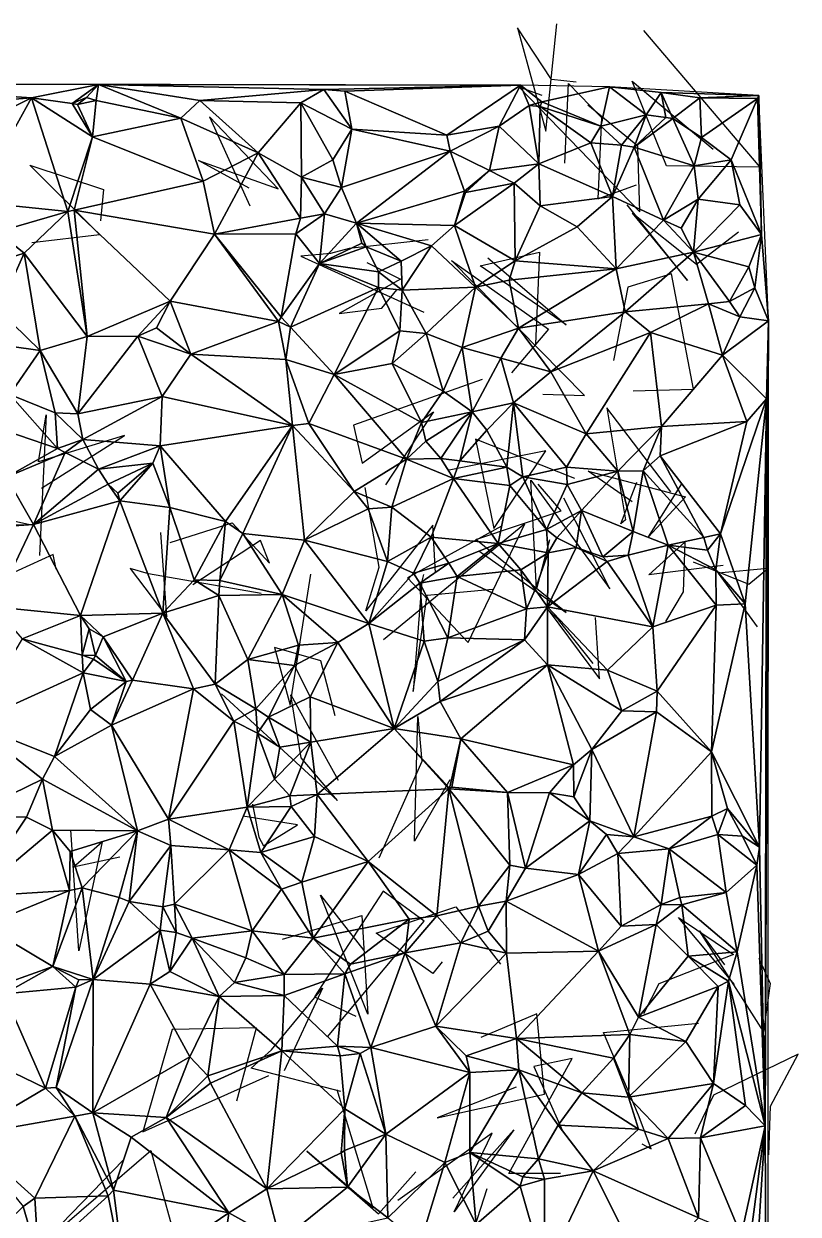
# Model space of a CAD drawing. Header units: metres. Extents: x -15.2 to 15.4, y -15.3 to 15.8.
# Drawn here: x 5.08 to 15.38, y -0.06 to 15.78 of the extents above; entities that cross this region are included whole.
import ezdxf

# ---------------------------------------------------------------- set-up
doc = ezdxf.new("R2010")
doc.units = ezdxf.units.M
doc.layers.add('CRACKS', color=1, linetype='Continuous')
doc.layers.add('STREET_MESH', color=7, linetype='Continuous')

msp = doc.modelspace()

# ---------------------------------------------------------------- linework, layer by layer
at = {"layer": 'CRACKS'}
for points in [[(12.427, 15, 0.1), (12.101, 15.035, 0.1), (11.646, 15.724, 0.1), (12.022, 14.348, 0.1), (12.168, 15.776, 0.1)], [(13.323, 15.689, 0.1), (14.872, 13.87, 0.1), (13.627, 13.886, 0.1), (13.173, 15.012, 0.1), (14.248, 14.106, 0.1)], [(11.973, 14.822, 0.1), (11.67, 14.933, 0.1), (13.274, 13.276, 0.1), (13.249, 14.148, 0.1), (12.582, 14.693, 0.1)], [(12.276, 13.92, 0.1), (12.326, 14.98, 0.1), (12.766, 14.53, 0.1), (12.716, 13.448, 0.1), (13.23, 13.634, 0.1)], [(8.077, 13.59, 0.1), (7.402, 13.955, 0.1), (8.464, 13.579, 0.1), (7.548, 14.536, 0.1), (8.084, 13.353, 0.1)], [(5.187, 12.867, 0.1), (6.088, 12.973, 0.1), (5.158, 13.895, 0.1), (6.139, 13.571, 0.1), (6.098, 13.155, 0.1)], [(14.587, 13.005, 0.1), (14.029, 12.572, 0.1), (13.172, 13.257, 0.1), (13.906, 12.362, 0.1), (13.106, 13.369, 0.1)], [(10.459, 12.903, 0.1), (9.409, 12.787, 0.1), (9.157, 12.721, 0.1), (8.766, 12.685, 0.1), (10.401, 11.941, 0.1)], [(11.252, 12.663, 0.1), (12.296, 11.77, 0.1), (11.151, 12.557, 0.1), (11.941, 12.736, 0.1), (11.884, 11.519, 0.1)], [(9.641, 12.601, 0.1), (10.091, 12.379, 0.1), (9.275, 11.919, 0.1), (9.84, 11.993, 0.1), (10.04, 12.236, 0.1)], [(11.985, 10.847, 0.1), (12.539, 10.83, 0.1), (10.769, 12.628, 0.1), (12.06, 11.713, 0.1), (11.565, 11.132, 0.1)], [(13.186, 10.893, 0.1), (13.986, 10.914, 0.1), (13.694, 12.447, 0.1), (13.116, 12.271, 0.1), (12.924, 11.295, 0.1)], [(11.177, 11.042, 0.1), (9.467, 10.436, 0.1), (9.581, 9.928, 0.1), (10.528, 10.614, 0.1), (9.89, 9.643, 0.1)], [(13.686, 9.549, 0.1), (12.835, 10.667, 0.1), (13.085, 9.176, 0.1), (13.021, 9.123, 0.1), (13.236, 9.675, 0.1)], [(5.316, 9.596, 0.1), (6.421, 10.3, 0.1), (5.274, 9.948, 0.1), (5.377, 10.575, 0.1), (5.287, 8.701, 0.1)], [(12.411, 9.725, 0.1), (11.086, 10.251, 0.1), (11.33, 9.061, 0.1), (12.025, 10.094, 0.1), (10.737, 9.835, 0.1)], [(13.17, 9.413, 0.1), (12.587, 9.821, 0.1), (13.883, 9.481, 0.1), (13.389, 8.948, 0.1), (13.834, 9.656, 0.1)], [(12.074, 8.91, 0.1), (11.9, 8.258, 0.1), (11.826, 9.702, 0.1), (12.877, 8.258, 0.1), (12.261, 9.466, 0.1)], [(10.556, 8.47, 0.1), (10.521, 9.103, 0.1), (9.631, 7.965, 0.1), (9.805, 8.545, 0.1), (9.622, 9.604, 0.1)], [(11.134, 8.763, 0.1), (12.296, 7.942, 0.1), (11.093, 8.916, 0.1), (12.228, 9.295, 0.1), (11.92, 9.648, 0.1)], [(4.755, 9.205, 0.1), (4.477, 8.144, 0.1), (4.456, 9.267, 0.1), (5.182, 9.111, 0.1), (3.94, 9.09, 0.1)], [(7.028, 8.872, 0.1), (7.849, 9.136, 0.1), (8.348, 8.598, 0.1), (8.229, 8.899, 0.1), (7.326, 8.31, 0.1)], [(11.436, 9.09, 0.1), (10.185, 8.402, 0.1), (10.992, 7.543, 0.1), (11.744, 9.121, 0.1), (9.864, 7.577, 0.1)], [(8.235, 8.195, 0.1), (6.736, 8.455, 0.1), (6.496, 8.53, 0.1), (6.98, 7.883, 0.1), (6.901, 9.006, 0.1)], [(14.381, 8.566, 0.1), (13.393, 8.443, 0.1), (13.874, 8.878, 0.1), (13.851, 8.216, 0.1), (13.614, 7.824, 0.1)], [(5.508, 8.521, 0.1), (5.472, 8.716, 0.1), (4.534, 8.288, 0.1), (4.508, 8.119, 0.1), (4.216, 8.835, 0.1)], [(13.984, 8.616, 0.1), (14.724, 8.318, 0.1), (14.978, 8.527, 0.1), (14.317, 8.466, 0.1), (14.833, 7.753, 0.1)], [(9.223, 6.567, 0.1), (9.029, 7.298, 0.1), (8.413, 7.478, 0.1), (8.623, 6.71, 0.1), (8.898, 8.454, 0.1)], [(10.398, 8.447, 0.1), (10.372, 8.359, 0.1), (10.261, 6.891, 0.1), (10.445, 8.173, 0.1), (11.315, 8.254, 0.1)], [(12.652, 7.262, 0.1), (12.191, 7.847, 0.1), (12.054, 7.976, 0.1), (12.737, 7.062, 0.1), (12.686, 7.876, 0.1)], [(7.708, 6.859, 0.1), (9.251, 5.442, 0.1), (8.767, 6.007, 0.1), (8.631, 6.847, 0.1), (9.263, 5.713, 0.1)], [(10.746, 5.714, 0.1), (10.276, 4.9, 0.1), (10.32, 6.56, 0.1), (10.372, 5.962, 0.1), (9.803, 4.673, 0.1)], [(8.121, 5.394, 0.1), (8.205, 4.953, 0.1), (8.266, 4.839, 0.1), (8.718, 5.117, 0.1), (7.993, 5.233, 0.1)], [(6.356, 4.687, 0.1), (5.735, 4.555, 0.1), (6.122, 4.889, 0.1), (5.813, 3.44, 0.1), (5.706, 5.051, 0.1)], [(8.522, 3.597, 0.1), (9.576, 3.909, 0.1), (9.657, 2.596, 0.1), (9.028, 4.183, 0.1), (9.604, 3.444, 0.1)], [(9.119, 2.298, 0.1), (10.405, 3.834, 0.1), (9.858, 4.234, 0.1), (8.945, 2.83, 0.1), (9.496, 2.571, 0.1)], [(10.645, 3.293, 0.1), (10.522, 3.141, 0.1), (9.767, 3.676, 0.1), (10.828, 4.026, 0.1), (11.42, 3.264, 0.1)], [(14.534, 2.994, 0.1), (13.789, 3.884, 0.1), (14.52, 3.39, 0.1), (13.527, 3.002, 0.1), (13.323, 2.601, 0.1)], [(14.856, 3.343, 0.1), (15.007, 3.004, 0.1), (14.919, 2.367, 0.1), (14.066, 3.705, 0.1), (14.399, 3.255, 0.1)], [(9.298, 1.567, 0.1), (8.103, 1.879, 0.1), (8.374, 2.121, 0.1), (9.053, 2.944, 0.1), (8.545, 1.843, 0.1)], [(11.628, 1.626, 0.1), (10.578, 1.217, 0.1), (12.005, 1.533, 0.1), (11.906, 2.6, 0.1), (11.157, 2.286, 0.1)], [(7.913, 1.443, 0.1), (8.175, 2.418, 0.1), (7.051, 2.394, 0.1), (6.662, 1.031, 0.1), (8.34, 1.78, 0.1)], [(13.301, 0.873, 0.1), (13.424, 0.805, 0.1), (13.255, 1.252, 0.1), (12.79, 2.354, 0.1), (14.055, 2.48, 0.1)], [(14.992, 0.728, 0.1), (15.013, 1.375, 0.1), (15.381, 2.066, 0.1), (14.252, 1.518, 0.1), (14.006, 1, 0.1)], [(12.219, 0.476, 0.1), (11.532, 0.476, 0.1), (12.376, 2.008, 0.1), (11.862, 1.901, 0.1), (12.244, 1.045, 0.1)], [(9.245, 1.597, 0.1), (9.724, 0.019, 0.1), (8.843, 0.776, 0.1), (9.796, -0.059, 0.1), (10.294, 0.498, 0.1)], [(10.788, 0.149, 0.1), (11.598, 1.06, 0.1), (10.803, -0.034, 0.1), (11.309, 1.013, 0.1), (10.057, 0.119, 0.1)], [(6.4, 0.657, 0.1), (5.306, -0.474, 0.1), (6.769, 0.785, 0.1), (7.192, -0.744, 0.1), (6.181, -0.231, 0.1)], [(11.237, 0.273, 0.1), (11.072, -0.249, 0.1), (11.177, -1.323, 0.1), (10.331, -0.321, 0.1), (9.898, -0.375, 0.1)]]:
    msp.add_polyline3d(points, dxfattribs=at)
at = {"layer": 'STREET_MESH'}
for points in [[(6.072, 14.967), (11.685, 14.96), (2.37, 14.978)], [(5.181, 14.791), (6.072, 14.967), (2.37, 14.978)], [(4.233, 14.717), (5.181, 14.791), (2.37, 14.978)], [(5.181, 14.791), (5.723, 14.717), (6.072, 14.967)], [(5.723, 14.717), (5.912, 14.797), (6.072, 14.967)], [(5.912, 14.797), (6.043, 14.756), (6.072, 14.967)], [(6.043, 14.756), (7.168, 14.519), (6.072, 14.967)], [(6.072, 14.967), (9.071, 14.904), (11.685, 14.96)], [(9.071, 14.904), (6.072, 14.967), (7.423, 14.757)], [(6.072, 14.967), (7.168, 14.519), (7.423, 14.757)], [(8.763, 14.726), (9.071, 14.904), (7.423, 14.757)], [(8.763, 14.726), (9.443, 14.375), (9.071, 14.904)], [(9.071, 14.904), (9.351, 14.88), (11.685, 14.96)], [(9.071, 14.904), (9.443, 14.375), (9.351, 14.88)], [(9.351, 14.88), (10.707, 14.295), (11.685, 14.96)], [(10.707, 14.295), (11.402, 14.413), (11.685, 14.96)], [(11.402, 14.413), (11.802, 14.688), (11.685, 14.96)], [(11.685, 14.96), (11.969, 14.737), (12.869, 14.937)], [(11.802, 14.688), (11.969, 14.737), (11.685, 14.96)], [(11.969, 14.737), (12.757, 14.416), (12.869, 14.937)], [(12.757, 14.416), (13.359, 14.564), (12.869, 14.937)], [(12.869, 14.937), (13.559, 14.861), (14.855, 14.821)], [(13.359, 14.564), (13.559, 14.861), (12.869, 14.937)], [(4.238, 14.325), (5.181, 14.791), (4.233, 14.717)], [(5.181, 14.791), (4.238, 14.325), (4.416, 13.409)], [(5.666, 13.277), (5.181, 14.791), (4.416, 13.409)], [(5.723, 14.717), (5.181, 14.791), (5.993, 14.273)], [(5.181, 14.791), (5.666, 13.277), (5.993, 14.273)], [(5.795, 14.701), (5.912, 14.797), (5.723, 14.717)], [(5.912, 14.797), (5.795, 14.701), (6.043, 14.756)], [(6.043, 14.756), (5.795, 14.701), (5.993, 14.273)], [(7.168, 14.519), (6.043, 14.756), (5.993, 14.273)], [(7.168, 14.519), (8.197, 14.06), (7.423, 14.757)], [(8.197, 14.06), (8.763, 14.726), (7.423, 14.757)], [(9.443, 14.375), (10.707, 14.295), (9.351, 14.88)], [(11.969, 14.737), (11.802, 14.688), (11.947, 14.675)], [(12.757, 14.416), (11.969, 14.737), (11.947, 14.675)], [(13.621, 14.53), (13.559, 14.861), (13.359, 14.564)], [(13.559, 14.861), (14.073, 14.789), (14.855, 14.821)], [(13.711, 14.514), (14.073, 14.789), (13.559, 14.861)], [(13.621, 14.53), (13.711, 14.514), (13.559, 14.861)], [(14.073, 14.789), (13.711, 14.514), (14.096, 14.261)], [(14.073, 14.789), (14.839, 14.78), (14.855, 14.821)], [(14.073, 14.789), (14.096, 14.261), (14.839, 14.78)], [(14.096, 14.261), (14.491, 13.964), (14.839, 14.78)], [(14.839, 14.78), (14.491, 13.964), (14.892, 12.974)], [(14.839, 14.78), (14.892, 12.974), (14.855, 14.821)], [(14.855, 14.821), (14.892, 12.974), (14.985, 11.824)], [(5.795, 14.701), (5.723, 14.717), (5.993, 14.273)], [(8.775, 13.736), (8.763, 14.726), (8.197, 14.06)], [(8.763, 14.726), (9.189, 13.964), (9.443, 14.375)], [(9.189, 13.964), (8.763, 14.726), (8.775, 13.736)], [(11.931, 13.912), (11.802, 14.688), (11.402, 14.413)], [(11.802, 14.688), (11.931, 13.912), (11.947, 14.675)], [(11.931, 13.912), (12.621, 14.193), (11.947, 14.675)], [(12.621, 14.193), (12.757, 14.416), (11.947, 14.675)], [(7.465, 13.684), (7.168, 14.519), (5.993, 14.273)], [(7.168, 14.519), (7.465, 13.684), (8.197, 14.06)], [(13.031, 14.161), (12.757, 14.416), (12.621, 14.193)], [(12.757, 14.416), (13.031, 14.161), (13.359, 14.564)], [(13.031, 14.161), (13.197, 14.133), (13.359, 14.564)], [(13.197, 14.133), (13.621, 14.53), (13.359, 14.564)], [(13.711, 14.514), (13.621, 14.53), (13.197, 14.133)], [(13.996, 13.885), (13.711, 14.514), (13.197, 14.133)], [(13.711, 14.514), (13.996, 13.885), (14.096, 14.261)], [(5.666, 13.277), (5.748, 13.298), (5.993, 14.273)], [(5.748, 13.298), (7.465, 13.684), (5.993, 14.273)], [(9.443, 14.375), (9.189, 13.964), (9.305, 13.599)], [(10.752, 14.082), (9.443, 14.375), (9.305, 13.599)], [(9.443, 14.375), (10.752, 14.082), (10.707, 14.295)], [(10.752, 14.082), (11.402, 14.413), (10.707, 14.295)], [(10.752, 14.082), (11.275, 13.826), (11.402, 14.413)], [(11.275, 13.826), (11.931, 13.912), (11.402, 14.413)], [(14.096, 14.261), (13.996, 13.885), (14.491, 13.964)], [(12.621, 14.193), (11.931, 13.912), (12.909, 13.48)], [(13.031, 14.161), (12.621, 14.193), (12.909, 13.48)], [(13.197, 14.133), (13.031, 14.161), (12.909, 13.48)], [(13.197, 14.133), (12.909, 13.48), (13.59, 13.163)], [(13.996, 13.885), (13.197, 14.133), (13.59, 13.163)], [(7.465, 13.684), (7.616, 12.977), (8.197, 14.06)], [(7.616, 12.977), (8.759, 13.189), (8.197, 14.06)], [(8.759, 13.189), (8.775, 13.736), (8.197, 14.06)], [(9.189, 13.964), (8.775, 13.736), (9.305, 13.599)], [(9.503, 13.121), (10.752, 14.082), (9.305, 13.599)], [(9.503, 13.121), (10.942, 13.548), (10.752, 14.082)], [(10.942, 13.548), (11.275, 13.826), (10.752, 14.082)], [(13.996, 13.885), (14.05, 13.442), (14.491, 13.964)], [(14.05, 13.442), (14.606, 13.369), (14.491, 13.964)], [(14.491, 13.964), (14.606, 13.369), (14.892, 12.974)], [(10.942, 13.548), (10.957, 13.532), (11.275, 13.826)], [(10.957, 13.532), (11.602, 13.655), (11.275, 13.826)], [(11.602, 13.655), (11.931, 13.912), (11.275, 13.826)], [(11.931, 13.912), (11.602, 13.655), (11.95, 13.352)], [(12.909, 13.48), (11.931, 13.912), (11.95, 13.352)], [(14.05, 13.442), (13.996, 13.885), (13.59, 13.163)], [(5.748, 13.298), (7.616, 12.977), (7.465, 13.684)], [(8.759, 13.189), (9.081, 13.247), (8.775, 13.736)], [(8.775, 13.736), (9.081, 13.247), (9.305, 13.599)], [(11.615, 12.622), (11.602, 13.655), (10.809, 13.09)], [(11.602, 13.655), (10.957, 13.532), (10.809, 13.09)], [(11.602, 13.655), (11.615, 12.622), (11.95, 13.352)], [(9.081, 13.247), (9.503, 13.121), (9.305, 13.599)], [(10.942, 13.548), (9.503, 13.121), (10.809, 13.09)], [(10.957, 13.532), (10.942, 13.548), (10.809, 13.09)], [(12.44, 13.073), (12.909, 13.48), (11.95, 13.352)], [(12.44, 13.073), (12.958, 12.517), (12.909, 13.48)], [(12.909, 13.48), (12.958, 12.517), (13.59, 13.163)], [(4.731, 13.009), (5.666, 13.277), (4.416, 13.409)], [(11.615, 12.622), (12.44, 13.073), (11.95, 13.352)], [(13.825, 13.055), (14.05, 13.442), (13.59, 13.163)], [(14.05, 13.442), (13.825, 13.055), (13.99, 12.738)], [(14.606, 13.369), (14.05, 13.442), (13.99, 12.738)], [(14.606, 13.369), (13.99, 12.738), (14.892, 12.974)], [(5.086, 12.723), (5.666, 13.277), (4.731, 13.009)], [(5.666, 13.277), (5.086, 12.723), (5.923, 11.615)], [(5.748, 13.298), (5.666, 13.277), (5.923, 11.615)], [(7.026, 12.085), (5.748, 13.298), (5.923, 11.615)], [(7.026, 12.085), (7.616, 12.977), (5.748, 13.298)], [(8.759, 13.189), (7.616, 12.977), (8.697, 12.98)], [(9.081, 13.247), (8.759, 13.189), (8.697, 12.98)], [(9.013, 12.585), (9.081, 13.247), (8.697, 12.98)], [(9.013, 12.585), (9.503, 13.121), (9.081, 13.247)], [(12.958, 12.517), (13.99, 12.738), (13.59, 13.163)], [(13.99, 12.738), (13.825, 13.055), (13.59, 13.163)], [(4.227, 12.453), (5.086, 12.723), (4.731, 13.009)], [(9.503, 13.121), (9.013, 12.585), (9.575, 12.857)], [(9.634, 12.808), (9.503, 13.121), (9.575, 12.857)], [(9.503, 13.121), (10.501, 12.822), (10.809, 13.09)], [(10.501, 12.822), (9.503, 13.121), (10.101, 12.619)], [(9.503, 13.121), (9.634, 12.808), (10.101, 12.619)], [(10.809, 13.09), (10.501, 12.822), (11.087, 12.273)], [(11.615, 12.622), (10.809, 13.09), (11.087, 12.273)], [(12.44, 13.073), (11.615, 12.622), (12.958, 12.517)], [(7.616, 12.977), (7.026, 12.085), (8.467, 11.815)], [(8.697, 12.98), (7.616, 12.977), (8.505, 11.874)], [(7.616, 12.977), (8.467, 11.815), (8.505, 11.874)], [(9.013, 12.585), (8.697, 12.98), (8.505, 11.874)], [(9.013, 12.585), (9.634, 12.808), (9.575, 12.857)], [(13.99, 12.738), (14.724, 12.54), (14.892, 12.974)], [(14.724, 12.54), (14.802, 12.264), (14.892, 12.974)], [(14.892, 12.974), (14.802, 12.264), (14.985, 11.824)], [(5.086, 12.723), (4.227, 12.453), (4.741, 11.966)], [(5.297, 11.43), (5.086, 12.723), (4.741, 11.966)], [(5.086, 12.723), (5.297, 11.43), (5.923, 11.615)], [(9.634, 12.808), (9.013, 12.585), (9.799, 12.474)], [(9.634, 12.808), (9.799, 12.474), (10.101, 12.619)], [(10.114, 12.233), (10.501, 12.822), (10.101, 12.619)], [(10.501, 12.822), (10.114, 12.233), (11.087, 12.273)], [(12.958, 12.517), (13.08, 11.943), (13.99, 12.738)], [(13.99, 12.738), (13.08, 11.943), (14.186, 12.051)], [(14.466, 12.081), (13.99, 12.738), (14.186, 12.051)], [(13.99, 12.738), (14.466, 12.081), (14.724, 12.54)], [(8.628, 11.741), (9.013, 12.585), (8.505, 11.874)], [(9.013, 12.585), (8.628, 11.741), (9.797, 12.268)], [(9.799, 12.474), (9.013, 12.585), (9.797, 12.268)], [(9.799, 12.474), (10.114, 12.233), (10.101, 12.619)], [(11.534, 12.363), (11.615, 12.622), (11.087, 12.273)], [(11.615, 12.622), (11.534, 12.363), (12.958, 12.517)], [(12.958, 12.517), (11.534, 12.363), (11.662, 11.727)], [(13.08, 11.943), (12.958, 12.517), (11.662, 11.727)], [(14.724, 12.54), (14.466, 12.081), (14.802, 12.264)], [(10.114, 12.233), (9.799, 12.474), (9.797, 12.268)], [(11.534, 12.363), (11.087, 12.273), (11.662, 11.727)], [(8.628, 11.741), (9.209, 11.108), (9.797, 12.268)], [(9.209, 11.108), (10.082, 11.691), (9.797, 12.268)], [(10.082, 11.691), (10.114, 12.233), (9.797, 12.268)], [(10.114, 12.233), (10.082, 11.691), (10.43, 11.656)], [(10.114, 12.233), (10.43, 11.656), (11.087, 12.273)], [(10.43, 11.656), (10.912, 11.468), (11.087, 12.273)], [(11.087, 12.273), (10.912, 11.468), (11.662, 11.727)], [(14.466, 12.081), (14.603, 11.876), (14.802, 12.264)], [(14.802, 12.264), (14.603, 11.876), (14.985, 11.824)], [(6.594, 11.618), (7.026, 12.085), (5.923, 11.615)], [(6.594, 11.618), (6.846, 11.732), (7.026, 12.085)], [(7.026, 12.085), (6.846, 11.732), (7.301, 11.38)], [(7.026, 12.085), (7.301, 11.38), (8.467, 11.815)], [(13.08, 11.943), (13.417, 11.667), (14.186, 12.051)], [(13.417, 11.667), (14.372, 11.365), (14.186, 12.051)], [(14.603, 11.876), (14.466, 12.081), (14.186, 12.051)], [(14.372, 11.365), (14.603, 11.876), (14.186, 12.051)], [(4.89, 11.487), (5.297, 11.43), (4.741, 11.966)], [(12.089, 11.146), (13.08, 11.943), (11.662, 11.727)], [(12.089, 11.146), (13.417, 11.667), (13.08, 11.943)], [(6.846, 11.732), (6.594, 11.618), (7.301, 11.38)], [(7.301, 11.38), (8.563, 11.311), (8.467, 11.815)], [(8.467, 11.815), (8.628, 11.741), (8.505, 11.874)], [(8.563, 11.311), (8.628, 11.741), (8.467, 11.815)], [(8.628, 11.741), (8.563, 11.311), (9.209, 11.108)], [(10.912, 11.468), (11.427, 11.327), (11.662, 11.727)], [(11.427, 11.327), (12.089, 11.146), (11.662, 11.727)], [(14.603, 11.876), (14.372, 11.365), (14.985, 11.824)], [(14.372, 11.365), (14.961, 10.785), (14.985, 11.824)], [(14.941, 1.113), (14.979, -6.863), (14.985, 11.824)], [(14.961, 10.785), (14.941, 1.113), (14.985, 11.824)], [(5.297, 11.43), (5.796, 10.585), (5.923, 11.615)], [(5.796, 10.585), (6.594, 11.618), (5.923, 11.615)], [(6.594, 11.618), (5.796, 10.585), (6.921, 10.815)], [(7.301, 11.38), (6.594, 11.618), (6.921, 10.815)], [(10.082, 11.691), (9.209, 11.108), (9.979, 11.258)], [(10.43, 11.656), (10.082, 11.691), (9.979, 11.258)], [(10.43, 11.656), (9.979, 11.258), (10.656, 10.888)], [(10.912, 11.468), (10.43, 11.656), (10.656, 10.888)], [(13.417, 11.667), (12.089, 11.146), (12.559, 10.319)], [(13.561, 10.419), (13.417, 11.667), (12.559, 10.319)], [(13.417, 11.667), (13.561, 10.419), (14.372, 11.365)], [(4.89, 11.487), (4.892, 10.842), (5.297, 11.43)], [(4.892, 10.842), (5.496, 10.6), (5.297, 11.43)], [(5.496, 10.6), (5.796, 10.585), (5.297, 11.43)], [(11.042, 10.611), (10.912, 11.468), (10.656, 10.888)], [(10.912, 11.468), (11.042, 10.611), (11.427, 11.327)], [(7.301, 11.38), (6.921, 10.815), (8.653, 10.433)], [(8.563, 11.311), (7.301, 11.38), (8.653, 10.433)], [(8.563, 11.311), (8.653, 10.433), (8.871, 10.456)], [(9.209, 11.108), (8.563, 11.311), (8.871, 10.456)], [(9.209, 11.108), (10.37, 10.469), (9.979, 11.258)], [(9.979, 11.258), (10.37, 10.469), (10.656, 10.888)], [(11.427, 11.327), (11.042, 10.611), (11.592, 10.733)], [(12.089, 11.146), (11.427, 11.327), (11.592, 10.733)], [(14.372, 11.365), (13.561, 10.419), (14.697, 10.485)], [(14.961, 10.785), (14.372, 11.365), (14.697, 10.485)], [(10.168, 9.984), (9.209, 11.108), (8.871, 10.456)], [(10.168, 9.984), (10.37, 10.469), (9.209, 11.108)], [(12.089, 11.146), (11.592, 10.733), (12.559, 10.319)], [(5.527, 10.124), (4.892, 10.842), (4.487, 10.479)], [(5.496, 10.6), (4.892, 10.842), (5.527, 10.124)], [(5.796, 10.585), (5.865, 10.245), (6.921, 10.815)], [(6.921, 10.815), (5.865, 10.245), (6.895, 10.162)], [(8.653, 10.433), (6.921, 10.815), (6.895, 10.162)], [(10.37, 10.469), (11.042, 10.611), (10.656, 10.888)], [(14.961, 10.785), (14.348, 8.989), (14.674, 8.06)], [(14.961, 10.785), (14.697, 10.485), (14.348, 8.989)], [(14.865, 4.818), (14.961, 10.785), (14.674, 8.06)], [(14.941, 1.113), (14.961, 10.785), (14.865, 4.818)], [(11.042, 10.611), (11.24, 10.367), (11.592, 10.733)], [(11.24, 10.367), (11.507, 9.878), (11.592, 10.733)], [(11.507, 9.878), (11.716, 9.746), (11.592, 10.733)], [(11.592, 10.733), (12.298, 9.878), (12.559, 10.319)], [(11.716, 9.746), (12.298, 9.878), (11.592, 10.733)], [(4.848, 9.745), (5.527, 10.124), (4.487, 10.479)], [(5.865, 10.245), (5.496, 10.6), (5.527, 10.124)], [(5.865, 10.245), (5.796, 10.585), (5.496, 10.6)], [(8.653, 10.433), (9.474, 9.553), (8.871, 10.456)], [(9.474, 9.553), (10.168, 9.984), (8.871, 10.456)], [(10.168, 9.984), (10.427, 10.221), (10.37, 10.469)], [(10.37, 10.469), (10.427, 10.221), (11.042, 10.611)], [(10.427, 10.221), (10.627, 9.993), (11.042, 10.611)], [(10.627, 9.993), (10.881, 9.96), (11.042, 10.611)], [(10.881, 9.96), (11.24, 10.367), (11.042, 10.611)], [(14.697, 10.485), (13.546, 10.028), (14.348, 8.989)], [(13.561, 10.419), (13.546, 10.028), (14.697, 10.485)], [(7.762, 9.153), (8.653, 10.433), (6.895, 10.162)], [(7.762, 9.153), (7.992, 8.994), (8.653, 10.433)], [(7.992, 8.994), (8.813, 8.907), (8.653, 10.433)], [(8.813, 8.907), (9.474, 9.553), (8.653, 10.433)], [(11.24, 10.367), (10.881, 9.96), (11.507, 9.878)], [(12.298, 9.878), (12.98, 9.824), (12.559, 10.319)], [(12.98, 9.824), (13.561, 10.419), (12.559, 10.319)], [(12.98, 9.824), (13.32, 9.826), (13.561, 10.419)], [(13.561, 10.419), (13.32, 9.826), (13.546, 10.028)], [(5.63, 10.07), (5.865, 10.245), (5.527, 10.124)], [(5.865, 10.245), (5.63, 10.07), (6.075, 9.851)], [(5.865, 10.245), (6.075, 9.851), (6.895, 10.162)], [(6.075, 9.851), (6.796, 9.931), (6.895, 10.162)], [(6.796, 9.931), (7.021, 9.339), (6.895, 10.162)], [(7.021, 9.339), (7.762, 9.153), (6.895, 10.162)], [(10.627, 9.993), (10.427, 10.221), (10.168, 9.984)], [(4.848, 9.745), (5.63, 10.07), (5.527, 10.124)], [(5.63, 10.07), (4.848, 9.745), (5.21, 9.113)], [(6.075, 9.851), (5.63, 10.07), (5.21, 9.113)], [(9.974, 9.343), (10.168, 9.984), (9.474, 9.553)], [(10.168, 9.984), (9.974, 9.343), (10.794, 9.724)], [(10.627, 9.993), (10.168, 9.984), (10.794, 9.724)], [(10.881, 9.96), (10.627, 9.993), (10.794, 9.724)], [(13.546, 10.028), (13.32, 9.826), (14.126, 8.939)], [(14.348, 8.989), (13.546, 10.028), (14.126, 8.939)], [(6.201, 9.648), (6.075, 9.851), (5.21, 9.113)], [(6.201, 9.648), (6.796, 9.931), (6.075, 9.851)], [(6.201, 9.648), (6.332, 9.53), (6.796, 9.931)], [(6.796, 9.931), (6.332, 9.53), (6.356, 9.428)], [(7.021, 9.339), (6.796, 9.931), (6.356, 9.428)], [(11.507, 9.878), (10.881, 9.96), (10.794, 9.724)], [(11.507, 9.878), (10.794, 9.724), (11.543, 9.631)], [(11.716, 9.746), (11.507, 9.878), (11.543, 9.631)], [(12.298, 9.878), (11.716, 9.746), (12.309, 9.647)], [(12.98, 9.824), (12.298, 9.878), (12.309, 9.647)], [(12.98, 9.824), (12.309, 9.647), (12.499, 9.298)], [(13.184, 9.019), (12.98, 9.824), (12.499, 9.298)], [(13.32, 9.826), (12.98, 9.824), (13.184, 9.019)], [(13.32, 9.826), (13.184, 9.019), (13.649, 8.837)], [(13.32, 9.826), (13.649, 8.837), (14.126, 8.939)], [(4.848, 9.745), (4.29, 9.052), (5.21, 9.113)], [(9.974, 9.343), (10.499, 8.946), (10.794, 9.724)], [(10.499, 8.946), (11.39, 8.86), (10.794, 9.724)], [(10.794, 9.724), (11.39, 8.86), (11.543, 9.631)], [(11.716, 9.746), (11.543, 9.631), (12.032, 9.048)], [(12.309, 9.647), (11.716, 9.746), (12.032, 9.048)], [(6.356, 9.428), (6.201, 9.648), (5.21, 9.113)], [(6.332, 9.53), (6.201, 9.648), (6.356, 9.428)], [(9.661, 9.321), (9.474, 9.553), (8.813, 8.907)], [(9.661, 9.321), (9.974, 9.343), (9.474, 9.553)], [(11.543, 9.631), (11.39, 8.86), (12.032, 9.048)], [(12.499, 9.298), (12.309, 9.647), (12.032, 9.048)], [(5.832, 7.901), (6.356, 9.428), (5.21, 9.113)], [(5.832, 7.901), (6.929, 7.935), (6.356, 9.428)], [(6.929, 7.935), (7.021, 9.339), (6.356, 9.428)], [(7.021, 9.339), (6.929, 7.935), (7.344, 8.376)], [(7.762, 9.153), (7.021, 9.339), (7.344, 8.376)], [(9.919, 8.619), (9.661, 9.321), (8.813, 8.907)], [(9.919, 8.619), (9.974, 9.343), (9.661, 9.321)], [(10.499, 8.946), (9.974, 9.343), (9.919, 8.619)], [(12.169, 8.935), (12.499, 9.298), (12.032, 9.048)], [(12.169, 8.935), (12.425, 8.806), (12.499, 9.298)], [(12.499, 9.298), (12.425, 8.806), (12.784, 8.684)], [(13.184, 9.019), (12.499, 9.298), (12.784, 8.684)], [(4.29, 9.052), (4.686, 8.02), (5.21, 9.113)], [(4.686, 8.02), (5.832, 7.901), (5.21, 9.113)], [(7.689, 8.367), (7.762, 9.153), (7.344, 8.376)], [(7.689, 8.367), (7.992, 8.994), (7.762, 9.153)], [(11.39, 8.86), (12.056, 8.737), (12.032, 9.048)], [(12.056, 8.737), (12.169, 8.935), (12.032, 9.048)], [(7.992, 8.994), (7.689, 8.367), (8.516, 8.182)], [(7.992, 8.994), (8.516, 8.182), (8.813, 8.907)], [(8.516, 8.182), (9.669, 7.798), (8.813, 8.907)], [(9.669, 7.798), (9.919, 8.619), (8.813, 8.907)], [(10.263, 8.464), (10.499, 8.946), (9.919, 8.619)], [(10.735, 8.598), (10.499, 8.946), (10.263, 8.464)], [(10.735, 8.598), (11.39, 8.86), (10.499, 8.946)], [(12.169, 8.935), (12.056, 8.737), (12.425, 8.806)], [(13.117, 8.707), (13.184, 9.019), (12.784, 8.684)], [(13.184, 9.019), (13.117, 8.707), (13.649, 8.837)], [(13.649, 8.837), (14.172, 8.773), (14.126, 8.939)], [(14.172, 8.773), (14.348, 8.989), (14.126, 8.939)], [(14.172, 8.773), (14.287, 8.512), (14.348, 8.989)], [(14.348, 8.989), (14.287, 8.512), (14.674, 8.06)], [(11.39, 8.86), (10.735, 8.598), (10.846, 8.421)], [(11.693, 8.509), (11.39, 8.86), (10.846, 8.421)], [(11.39, 8.86), (11.693, 8.509), (12.056, 8.737)], [(12.056, 8.737), (11.693, 8.509), (11.881, 8.247)], [(12.047, 8.019), (12.056, 8.737), (11.881, 8.247)], [(12.425, 8.806), (12.047, 8.019), (12.841, 8.622)], [(12.056, 8.737), (12.047, 8.019), (12.425, 8.806)], [(12.425, 8.806), (12.841, 8.622), (12.784, 8.684)], [(13.649, 8.837), (13.117, 8.707), (13.448, 7.753)], [(14.291, 8.04), (13.649, 8.837), (13.448, 7.753)], [(14.172, 8.773), (13.649, 8.837), (14.287, 8.512)], [(14.287, 8.512), (13.649, 8.837), (14.291, 8.04)], [(9.669, 7.798), (10.263, 8.464), (9.919, 8.619)], [(10.735, 8.598), (10.263, 8.464), (10.347, 8.333)], [(10.735, 8.598), (10.347, 8.333), (10.846, 8.421)], [(12.841, 8.622), (12.047, 8.019), (13.448, 7.753)], [(12.841, 8.622), (13.117, 8.707), (12.784, 8.684)], [(13.117, 8.707), (12.841, 8.622), (13.448, 7.753)], [(10.263, 8.464), (9.669, 7.798), (10.347, 8.333)], [(10.846, 8.421), (10.347, 8.333), (10.719, 7.604)], [(11.765, 7.993), (10.846, 8.421), (10.719, 7.604)], [(11.765, 7.993), (11.693, 8.509), (10.846, 8.421)], [(11.693, 8.509), (11.765, 7.993), (11.881, 8.247)], [(14.287, 8.512), (14.291, 8.04), (14.674, 8.06)], [(6.929, 7.935), (7.674, 8.17), (7.344, 8.376)], [(7.674, 8.17), (7.689, 8.367), (7.344, 8.376)], [(7.689, 8.367), (7.674, 8.17), (8.516, 8.182)], [(10.347, 8.333), (9.669, 7.798), (10.404, 7.562)], [(10.347, 8.333), (10.404, 7.562), (10.719, 7.604)], [(11.765, 7.993), (12.047, 8.019), (11.881, 8.247)], [(7.627, 6.99), (7.674, 8.17), (6.929, 7.935)], [(7.627, 6.99), (8.061, 7.318), (7.674, 8.17)], [(7.674, 8.17), (8.061, 7.318), (8.516, 8.182)], [(8.061, 7.318), (8.735, 7.51), (8.516, 8.182)], [(8.735, 7.51), (9.256, 7.543), (8.516, 8.182)], [(9.256, 7.543), (9.669, 7.798), (8.516, 8.182)], [(5.832, 7.901), (4.686, 8.02), (5.056, 7.592)], [(6.135, 7.619), (6.929, 7.935), (5.832, 7.901)], [(6.929, 7.935), (6.135, 7.619), (6.524, 7.04)], [(7.338, 6.926), (6.929, 7.935), (6.524, 7.04)], [(7.627, 6.99), (6.929, 7.935), (7.338, 6.926)], [(11.742, 7.577), (11.765, 7.993), (10.719, 7.604)], [(12.047, 8.019), (11.742, 7.577), (12.044, 7.244)], [(12.047, 8.019), (11.765, 7.993), (11.742, 7.577)], [(12.846, 7.177), (12.047, 8.019), (12.044, 7.244)], [(12.047, 8.019), (12.846, 7.177), (13.448, 7.753)], [(13.504, 6.896), (14.291, 8.04), (13.448, 7.753)], [(14.291, 8.04), (13.504, 6.896), (14.226, 6.089)], [(14.226, 6.089), (14.865, 4.818), (14.674, 8.06)], [(14.291, 8.04), (14.226, 6.089), (14.674, 8.06)], [(5.856, 7.376), (5.832, 7.901), (5.056, 7.592)], [(5.948, 7.727), (6.135, 7.619), (5.832, 7.901)], [(5.856, 7.376), (5.948, 7.727), (5.832, 7.901)], [(9.669, 7.798), (9.256, 7.543), (10.007, 6.401)], [(9.669, 7.798), (10.007, 6.401), (10.404, 7.562)], [(5.856, 7.376), (6.033, 7.369), (5.948, 7.727)], [(5.948, 7.727), (6.033, 7.369), (6.135, 7.619)], [(6.135, 7.619), (6.033, 7.369), (6.442, 7.024)], [(6.135, 7.619), (6.442, 7.024), (6.524, 7.04)], [(10.404, 7.562), (10.589, 7.024), (10.719, 7.604)], [(10.589, 7.024), (11.742, 7.577), (10.719, 7.604)], [(12.846, 7.177), (13.504, 6.896), (13.448, 7.753)], [(5.87, 7.14), (5.056, 7.592), (4.383, 6.466)], [(5.87, 7.14), (5.856, 7.376), (5.056, 7.592)], [(8.679, 7.237), (8.735, 7.51), (8.061, 7.318)], [(9.256, 7.543), (8.679, 7.237), (8.89, 6.819)], [(8.735, 7.51), (8.679, 7.237), (9.256, 7.543)], [(10.007, 6.401), (9.256, 7.543), (8.89, 6.819)], [(10.007, 6.401), (10.589, 7.024), (10.404, 7.562)], [(11.742, 7.577), (10.589, 7.024), (10.617, 6.76)], [(12.044, 7.244), (11.742, 7.577), (10.617, 6.76)], [(5.856, 7.376), (5.87, 7.14), (6.007, 7.323)], [(6.033, 7.369), (5.856, 7.376), (6.007, 7.323)], [(6.007, 7.323), (5.87, 7.14), (6.442, 7.024)], [(6.033, 7.369), (6.007, 7.323), (6.442, 7.024)], [(7.627, 6.99), (8.168, 6.659), (8.061, 7.318)], [(8.168, 6.659), (8.679, 7.237), (8.061, 7.318)], [(5.487, 6.028), (5.87, 7.14), (4.383, 6.466)], [(5.87, 7.14), (5.487, 6.028), (5.968, 6.652)], [(6.442, 7.024), (5.87, 7.14), (5.968, 6.652)], [(8.334, 6.55), (8.679, 7.237), (8.168, 6.659)], [(8.679, 7.237), (8.334, 6.55), (8.89, 6.819)], [(10.892, 6.262), (12.044, 7.244), (10.617, 6.76)], [(10.892, 6.262), (12.393, 5.914), (12.044, 7.244)], [(12.044, 7.244), (12.637, 6.12), (13.035, 6.632)], [(12.846, 7.177), (12.044, 7.244), (13.035, 6.632)], [(12.393, 5.914), (12.637, 6.12), (12.044, 7.244)], [(12.846, 7.177), (13.035, 6.632), (13.504, 6.896)], [(6.245, 6.445), (6.442, 7.024), (5.968, 6.652)], [(6.524, 7.04), (6.442, 7.024), (6.245, 6.445)], [(7.338, 6.926), (6.524, 7.04), (6.245, 6.445)], [(7.872, 6.496), (7.627, 6.99), (7.338, 6.926)], [(8.168, 6.659), (7.627, 6.99), (7.872, 6.496)], [(10.589, 7.024), (10.007, 6.401), (10.617, 6.76)], [(7.003, 5.193), (7.338, 6.926), (6.245, 6.445)], [(7.872, 6.496), (7.338, 6.926), (7.003, 5.193)], [(8.334, 6.55), (8.897, 6.215), (8.89, 6.819)], [(8.897, 6.215), (10.007, 6.401), (8.89, 6.819)], [(13.035, 6.632), (13.497, 6.621), (13.504, 6.896)], [(13.504, 6.896), (13.497, 6.621), (14.226, 6.089)], [(8.168, 6.659), (7.872, 6.496), (8.188, 6.339)], [(8.334, 6.55), (8.168, 6.659), (8.188, 6.339)], [(10.007, 6.401), (10.892, 6.262), (10.617, 6.76)], [(5.487, 6.028), (6.245, 6.445), (5.968, 6.652)], [(8.051, 5.353), (7.872, 6.496), (7.003, 5.193)], [(7.872, 6.496), (8.051, 5.353), (8.188, 6.339)], [(8.487, 6.151), (8.334, 6.55), (8.188, 6.339)], [(8.334, 6.55), (8.487, 6.151), (8.897, 6.215)], [(12.637, 6.12), (13.497, 6.621), (13.035, 6.632)], [(12.637, 6.12), (13.195, 4.957), (13.497, 6.621)], [(13.497, 6.621), (13.195, 4.957), (14.226, 6.089)], [(4.31, 5.226), (5.326, 5.724), (4.383, 6.466)], [(5.326, 5.724), (5.487, 6.028), (4.383, 6.466)], [(5.487, 6.028), (6.59, 5.037), (6.245, 6.445)], [(6.59, 5.037), (7.003, 5.193), (6.245, 6.445)], [(8.051, 5.353), (8.412, 5.723), (8.188, 6.339)], [(8.412, 5.723), (8.487, 6.151), (8.188, 6.339)], [(10.007, 6.401), (8.897, 6.215), (8.981, 5.521)], [(10.735, 5.595), (10.007, 6.401), (8.981, 5.521)], [(10.742, 5.607), (10.007, 6.401), (10.735, 5.595)], [(10.007, 6.401), (10.742, 5.607), (10.892, 6.262)], [(8.897, 6.215), (8.487, 6.151), (8.412, 5.723)], [(8.617, 5.504), (8.897, 6.215), (8.412, 5.723)], [(8.897, 6.215), (8.617, 5.504), (8.981, 5.521)], [(10.742, 5.607), (10.771, 5.619), (10.892, 6.262)], [(10.892, 6.262), (10.771, 5.619), (11.514, 5.546)], [(12.393, 5.914), (10.892, 6.262), (11.514, 5.546)], [(6.59, 5.037), (5.487, 6.028), (5.326, 5.724)], [(12.393, 5.914), (12.398, 5.49), (12.637, 6.12)], [(12.398, 5.49), (12.609, 5.169), (12.637, 6.12)], [(12.609, 5.169), (13.195, 4.957), (12.637, 6.12)], [(13.195, 4.957), (14.233, 5.232), (14.226, 6.089)], [(14.865, 4.818), (14.226, 6.089), (14.441, 5.334)], [(14.226, 6.089), (14.233, 5.232), (14.441, 5.334)], [(12.074, 5.543), (12.393, 5.914), (11.514, 5.546)], [(12.398, 5.49), (12.393, 5.914), (12.074, 5.543)], [(5.326, 5.724), (4.31, 5.226), (5.117, 5.221)], [(5.46, 5.046), (5.326, 5.724), (5.117, 5.221)], [(5.46, 5.046), (6.59, 5.037), (5.326, 5.724)], [(8.617, 5.504), (8.412, 5.723), (8.051, 5.353)], [(9.66, 4.63), (10.735, 5.595), (8.981, 5.521)], [(10.735, 5.595), (9.66, 4.63), (10.575, 3.907)], [(10.735, 5.595), (10.575, 3.907), (11.126, 4.035)], [(10.771, 5.619), (10.735, 5.595), (11.514, 5.546)], [(10.771, 5.619), (10.742, 5.607), (10.735, 5.595)], [(10.735, 5.595), (11.546, 4.582), (11.514, 5.546)], [(11.546, 4.582), (10.735, 5.595), (11.126, 4.035)], [(11.751, 4.54), (12.074, 5.543), (11.514, 5.546)], [(11.546, 4.582), (11.751, 4.54), (11.514, 5.546)], [(8.635, 5.363), (8.617, 5.504), (8.051, 5.353)], [(8.617, 5.504), (8.635, 5.363), (8.981, 5.521)], [(8.635, 5.363), (8.946, 4.963), (8.981, 5.521)], [(8.946, 4.963), (9.66, 4.63), (8.981, 5.521)], [(12.609, 5.169), (12.074, 5.543), (11.751, 4.54)], [(12.609, 5.169), (12.398, 5.49), (12.074, 5.543)], [(7.81, 4.783), (8.051, 5.353), (7.003, 5.193)], [(8.051, 5.353), (7.81, 4.783), (8.231, 4.747)], [(8.635, 5.363), (8.051, 5.353), (8.231, 4.747)], [(8.946, 4.963), (8.635, 5.363), (8.231, 4.747)], [(14.233, 5.232), (13.195, 4.957), (13.665, 4.797)], [(14.313, 4.99), (14.233, 5.232), (13.665, 4.797)], [(14.233, 5.232), (14.313, 4.99), (14.441, 5.334)], [(14.313, 4.99), (14.639, 4.967), (14.441, 5.334)], [(14.639, 4.967), (14.865, 4.818), (14.441, 5.334)], [(4.31, 5.226), (4.409, 4.162), (5.117, 5.221)], [(4.409, 4.162), (5.46, 5.046), (5.117, 5.221)], [(6.59, 5.037), (7.033, 4.841), (7.003, 5.193)], [(7.033, 4.841), (7.81, 4.783), (7.003, 5.193)], [(12.457, 4.456), (12.609, 5.169), (11.751, 4.54)], [(12.609, 5.169), (12.457, 4.456), (12.83, 4.988)], [(13.195, 4.957), (12.609, 5.169), (12.83, 4.988)], [(4.409, 4.162), (5.686, 4.242), (5.46, 5.046)], [(6.59, 5.037), (5.46, 5.046), (5.694, 4.763)], [(5.46, 5.046), (5.686, 4.242), (5.694, 4.763)], [(6.59, 5.037), (5.694, 4.763), (5.857, 4.279)], [(6.347, 4.15), (6.59, 5.037), (5.857, 4.279)], [(6.347, 4.15), (6.481, 4.095), (6.59, 5.037)], [(6.481, 4.095), (7.033, 4.841), (6.59, 5.037)], [(8.777, 4.355), (8.946, 4.963), (8.231, 4.747)], [(8.946, 4.963), (8.777, 4.355), (9.66, 4.63)], [(12.457, 4.456), (12.983, 4.734), (12.83, 4.988)], [(12.983, 4.734), (13.195, 4.957), (12.83, 4.988)], [(13.195, 4.957), (12.983, 4.734), (13.665, 4.797)], [(14.424, 4.216), (14.313, 4.99), (13.665, 4.797)], [(14.313, 4.99), (14.832, 4.579), (14.639, 4.967)], [(14.313, 4.99), (14.424, 4.216), (14.832, 4.579)], [(14.639, 4.967), (14.832, 4.579), (14.865, 4.818)], [(5.694, 4.763), (5.686, 4.242), (5.857, 4.279)], [(6.928, 4.025), (7.033, 4.841), (6.481, 4.095)], [(7.033, 4.841), (6.928, 4.025), (7.083, 4.062)], [(7.81, 4.783), (7.033, 4.841), (7.083, 4.062)], [(7.81, 4.783), (7.083, 4.062), (8.115, 3.707)], [(8.508, 4.262), (7.81, 4.783), (8.115, 3.707)], [(7.81, 4.783), (8.508, 4.262), (8.231, 4.747)], [(12.983, 4.734), (13.557, 4.056), (13.665, 4.797)], [(13.665, 4.797), (13.557, 4.056), (13.808, 4.152)], [(14.424, 4.216), (13.665, 4.797), (13.808, 4.152)], [(14.832, 4.579), (14.941, 1.113), (14.865, 4.818)], [(8.508, 4.262), (8.777, 4.355), (8.231, 4.747)], [(9.66, 4.63), (8.777, 4.355), (8.93, 3.61)], [(9.66, 4.63), (8.93, 3.61), (10.206, 3.862)], [(10.575, 3.907), (9.66, 4.63), (10.206, 3.862)], [(12.983, 4.734), (12.457, 4.456), (13.027, 3.767)], [(13.557, 4.056), (12.983, 4.734), (13.027, 3.767)], [(11.498, 4.1), (11.546, 4.582), (11.126, 4.035)], [(11.546, 4.582), (11.498, 4.1), (11.751, 4.54)], [(11.498, 4.1), (12.457, 4.456), (11.751, 4.54)], [(12.457, 4.456), (11.498, 4.1), (12.724, 3.438)], [(13.027, 3.767), (12.457, 4.456), (12.724, 3.438)], [(14.832, 4.579), (14.424, 4.216), (14.57, 3.425)], [(14.832, 4.579), (14.57, 3.425), (14.941, 1.113)], [(6.004, 3.06), (5.857, 4.279), (5.466, 3.234)], [(5.857, 4.279), (5.686, 4.242), (5.466, 3.234)], [(6.004, 3.06), (6.347, 4.15), (5.857, 4.279)], [(8.777, 4.355), (8.508, 4.262), (8.93, 3.61)], [(5.686, 4.242), (4.409, 4.162), (4.549, 3.777)], [(5.686, 4.242), (4.549, 3.777), (5.466, 3.234)], [(6.347, 4.15), (6.004, 3.06), (6.481, 4.095)], [(8.93, 3.61), (8.508, 4.262), (8.115, 3.707)], [(13.557, 4.056), (13.833, 4.053), (13.808, 4.152)], [(13.833, 4.053), (14.424, 4.216), (13.808, 4.152)], [(14.424, 4.216), (13.833, 4.053), (14.57, 3.425)], [(6.481, 4.095), (6.004, 3.06), (6.895, 3.714)], [(6.928, 4.025), (6.481, 4.095), (6.895, 3.714)], [(7.107, 3.683), (6.928, 4.025), (6.895, 3.714)], [(6.928, 4.025), (7.107, 3.683), (7.083, 4.062)], [(7.083, 4.062), (7.318, 3.611), (8.115, 3.707)], [(7.107, 3.683), (7.318, 3.611), (7.083, 4.062)], [(10.575, 3.907), (10.892, 3.548), (11.126, 4.035)], [(10.892, 3.548), (11.255, 3.703), (11.126, 4.035)], [(11.255, 3.703), (11.498, 4.1), (11.126, 4.035)], [(11.498, 4.1), (11.255, 3.703), (11.501, 3.41)], [(11.498, 4.1), (11.501, 3.41), (12.724, 3.438)], [(13.493, 3.791), (13.557, 4.056), (13.027, 3.767)], [(13.833, 4.053), (13.557, 4.056), (13.493, 3.791)], [(13.915, 3.37), (13.833, 4.053), (13.493, 3.791)], [(13.833, 4.053), (13.915, 3.37), (14.57, 3.425)], [(8.93, 3.61), (9.425, 3.261), (10.206, 3.862)], [(10.206, 3.862), (9.425, 3.261), (10.152, 3.415)], [(10.575, 3.907), (10.206, 3.862), (10.152, 3.415)], [(10.892, 3.548), (10.575, 3.907), (10.152, 3.415)], [(5.466, 3.234), (4.549, 3.777), (4.87, 3.018)], [(6.004, 3.06), (6.759, 2.998), (6.895, 3.714)], [(6.759, 2.998), (7.023, 3.166), (6.895, 3.714)], [(7.023, 3.166), (7.107, 3.683), (6.895, 3.714)], [(7.107, 3.683), (7.023, 3.166), (7.318, 3.611)], [(7.318, 3.611), (8.031, 3.346), (8.115, 3.707)], [(8.031, 3.346), (8.541, 3.124), (8.115, 3.707)], [(8.541, 3.124), (8.93, 3.61), (8.115, 3.707)], [(11.255, 3.703), (10.892, 3.548), (11.501, 3.41)], [(13.255, 2.556), (13.493, 3.791), (12.724, 3.438)], [(13.493, 3.791), (13.027, 3.767), (12.724, 3.438)], [(13.915, 3.37), (13.493, 3.791), (13.255, 2.556)], [(7.318, 3.611), (7.023, 3.166), (7.677, 2.834)], [(7.884, 3.018), (7.318, 3.611), (7.677, 2.834)], [(7.884, 3.018), (8.031, 3.346), (7.318, 3.611)], [(8.93, 3.61), (8.541, 3.124), (9.352, 3.135)], [(9.425, 3.261), (8.93, 3.61), (9.352, 3.135)], [(10.559, 2.439), (10.892, 3.548), (10.152, 3.415)], [(10.892, 3.548), (10.559, 2.439), (11.501, 3.41)], [(8.031, 3.346), (7.884, 3.018), (8.541, 3.124)], [(9.425, 3.261), (9.352, 3.135), (10.152, 3.415)], [(9.352, 3.135), (9.697, 2.156), (10.152, 3.415)], [(9.697, 2.156), (10.559, 2.439), (10.152, 3.415)], [(10.559, 2.439), (11.633, 2.276), (11.501, 3.41)], [(11.501, 3.41), (11.633, 2.276), (12.724, 3.438)], [(11.633, 2.276), (13.143, 2.329), (12.724, 3.438)], [(13.143, 2.329), (13.255, 2.556), (12.724, 3.438)], [(14.314, 2.968), (13.915, 3.37), (13.255, 2.556)], [(14.57, 3.425), (13.915, 3.37), (14.455, 3.035)], [(13.915, 3.37), (14.314, 2.968), (14.455, 3.035)], [(14.941, 1.113), (14.57, 3.425), (14.455, 3.035)], [(4.816, 2.87), (5.466, 3.234), (4.87, 3.018)], [(5.77, 2.959), (5.466, 3.234), (4.816, 2.87)], [(5.811, 3.053), (6.004, 3.06), (5.466, 3.234)], [(5.77, 2.959), (5.811, 3.053), (5.466, 3.234)], [(6.004, 3.06), (5.509, 1.622), (5.996, 1.283)], [(6.004, 3.06), (5.77, 2.959), (5.509, 1.622)], [(5.811, 3.053), (5.77, 2.959), (6.004, 3.06)], [(6.759, 2.998), (6.004, 3.06), (5.996, 1.283)], [(7.023, 3.166), (6.759, 2.998), (7.677, 2.834)], [(7.884, 3.018), (7.677, 2.834), (8.545, 2.848)], [(8.541, 3.124), (7.884, 3.018), (8.545, 2.848)], [(8.541, 3.124), (8.545, 2.848), (9.352, 3.135)], [(8.545, 2.848), (9.252, 2.173), (9.352, 3.135)], [(9.252, 2.173), (9.697, 2.156), (9.352, 3.135)], [(14.252, 1.674), (14.678, 1.384), (14.455, 3.035)], [(14.314, 2.968), (14.252, 1.674), (14.455, 3.035)], [(14.678, 1.384), (14.941, 1.113), (14.455, 3.035)], [(5.369, 1.612), (4.816, 2.87), (3.805, 2.368)], [(5.77, 2.959), (4.816, 2.87), (5.369, 1.612)], [(5.509, 1.622), (5.77, 2.959), (5.369, 1.612)], [(6.759, 2.998), (5.996, 1.283), (7.289, 2.031)], [(7.677, 2.834), (6.759, 2.998), (7.289, 2.031)], [(13.888, 2.232), (14.314, 2.968), (13.255, 2.556)], [(14.314, 2.968), (13.888, 2.232), (14.252, 1.674)], [(7.529, 1.776), (7.677, 2.834), (7.289, 2.031)], [(7.529, 1.776), (8.51, 2.111), (7.677, 2.834)], [(7.677, 2.834), (8.51, 2.111), (8.545, 2.848)], [(8.51, 2.111), (9.252, 2.173), (8.545, 2.848)], [(13.143, 2.329), (13.888, 2.232), (13.255, 2.556)], [(10.559, 2.439), (9.697, 2.156), (11.014, 1.82)], [(10.964, 2.043), (10.559, 2.439), (11.014, 1.82)], [(10.964, 2.043), (11.633, 2.276), (10.559, 2.439)], [(4.301, 0.984), (5.369, 1.612), (3.805, 2.368)], [(11.633, 2.276), (10.964, 2.043), (11.666, 1.856)], [(12.924, 2.014), (13.143, 2.329), (11.633, 2.276)], [(12.503, 1.553), (11.633, 2.276), (11.666, 1.856)], [(12.924, 2.014), (11.633, 2.276), (12.503, 1.553)], [(13.143, 2.329), (12.924, 2.014), (13.122, 1.494)], [(13.888, 2.232), (13.143, 2.329), (13.122, 1.494)], [(14.252, 1.674), (13.888, 2.232), (13.122, 1.494)], [(7.562, 1.679), (8.51, 2.111), (7.529, 1.776)], [(8.51, 2.111), (7.562, 1.679), (8.311, 0.274)], [(9.349, 1.34), (8.51, 2.111), (8.311, 0.274)], [(9.252, 2.173), (8.51, 2.111), (9.288, 2.042)], [(8.51, 2.111), (9.349, 1.34), (9.288, 2.042)], [(9.552, 2.075), (9.252, 2.173), (9.288, 2.042)], [(9.252, 2.173), (9.552, 2.075), (9.697, 2.156)], [(9.349, 1.34), (9.552, 2.075), (9.288, 2.042)], [(9.896, 1.003), (9.552, 2.075), (9.349, 1.34)], [(9.552, 2.075), (9.896, 1.003), (9.697, 2.156)], [(9.697, 2.156), (9.896, 1.003), (11.014, 1.82)], [(5.996, 1.283), (6.971, 1.222), (7.289, 2.031)], [(6.971, 1.222), (7.529, 1.776), (7.289, 2.031)], [(11.666, 1.856), (10.964, 2.043), (11.014, 1.82)], [(12.924, 2.014), (12.503, 1.553), (13.122, 1.494)], [(6.971, 1.222), (7.562, 1.679), (7.529, 1.776)], [(11.014, 1.82), (9.896, 1.003), (10.682, 0.624)], [(11.012, 0.759), (11.014, 1.82), (10.682, 0.624)], [(11.012, 0.759), (11.666, 1.856), (11.014, 1.82)], [(11.012, 0.759), (11.926, 0.672), (11.666, 1.856)], [(12.188, 1.12), (12.503, 1.553), (11.666, 1.856)], [(11.926, 0.672), (12.188, 1.12), (11.666, 1.856)], [(4.301, 0.984), (5.758, 1.239), (5.369, 1.612)], [(5.758, 1.239), (5.509, 1.622), (5.369, 1.612)], [(5.509, 1.622), (5.758, 1.239), (5.996, 1.283)], [(7.562, 1.679), (6.971, 1.222), (8.311, 0.274)], [(13.65, 0.943), (14.252, 1.674), (13.122, 1.494)], [(14.083, 0.954), (14.252, 1.674), (13.65, 0.943)], [(14.083, 0.954), (14.678, 1.384), (14.252, 1.674)], [(12.503, 1.553), (12.188, 1.12), (13.256, 1.069)], [(12.503, 1.553), (13.256, 1.069), (13.122, 1.494)], [(13.256, 1.069), (13.65, 0.943), (13.122, 1.494)], [(5.758, 1.239), (6.273, 0.254), (5.996, 1.283)], [(6.509, 0.96), (6.971, 1.222), (5.996, 1.283)], [(6.273, 0.254), (6.509, 0.96), (5.996, 1.283)], [(9.299, 0.752), (9.349, 1.34), (8.311, 0.274)], [(9.349, 1.34), (9.299, 0.752), (9.345, 0.782)], [(9.896, 1.003), (9.349, 1.34), (9.345, 0.782)], [(14.678, 1.384), (14.083, 0.954), (14.941, 1.113)], [(5.228, 0.15), (5.758, 1.239), (4.301, 0.984)], [(5.228, 0.15), (6.202, 0.181), (5.758, 1.239)], [(6.202, 0.181), (6.273, 0.254), (5.758, 1.239)], [(6.971, 1.222), (6.509, 0.96), (7.805, -0.045)], [(6.971, 1.222), (7.805, -0.045), (8.311, 0.274)], [(12.188, 1.12), (11.926, 0.672), (12.654, 0.513)], [(13.256, 1.069), (12.188, 1.12), (12.654, 0.513)], [(14.941, 1.113), (14.083, 0.954), (14.621, -0.348)], [(14.585, -1.581), (14.941, 1.113), (14.621, -0.348)], [(14.611, -4.156), (14.941, 1.113), (14.585, -1.581)], [(14.941, 1.113), (14.611, -4.156), (14.979, -6.863)], [(5.073, 0.037), (5.228, 0.15), (4.301, 0.984)], [(6.509, 0.96), (6.273, 0.254), (7.805, -0.045)], [(9.384, 0.296), (9.896, 1.003), (9.345, 0.782)], [(9.922, -0.111), (9.896, 1.003), (9.384, 0.296)], [(9.896, 1.003), (9.922, -0.111), (10.682, 0.624)], [(13.65, 0.943), (13.256, 1.069), (12.654, 0.513)], [(14.083, 0.954), (13.65, 0.943), (14.055, -0.113)], [(14.083, 0.954), (14.055, -0.113), (14.621, -0.348)], [(13.65, 0.943), (12.654, 0.513), (14.055, -0.113)], [(9.384, 0.296), (9.299, 0.752), (8.311, 0.274)], [(9.299, 0.752), (9.384, 0.296), (9.345, 0.782)], [(11.098, -0.201), (11.012, 0.759), (10.682, 0.624)], [(11.719, 0.431), (11.012, 0.759), (11.684, 0.311)], [(11.719, 0.431), (11.926, 0.672), (11.012, 0.759)], [(11.012, 0.759), (11.098, -0.201), (11.684, 0.311)], [(11.719, 0.431), (12.008, 0.4), (11.926, 0.672)], [(11.926, 0.672), (12.008, 0.4), (12.654, 0.513)], [(9.922, -0.111), (10.351, -0.452), (10.682, 0.624)], [(10.351, -0.452), (11.098, -0.201), (10.682, 0.624)], [(12.008, 0.4), (12.009, -0.831), (12.654, 0.513)], [(12.654, 0.513), (12.009, -0.831), (13.342, -0.857)], [(14.055, -0.113), (12.654, 0.513), (13.342, -0.857)], [(12.008, 0.4), (11.719, 0.431), (11.684, 0.311)], [(12.009, -0.831), (12.008, 0.4), (11.684, 0.311)], [(6.202, 0.181), (5.228, 0.15), (5.273, -0.656)], [(6.432, -0.98), (6.202, 0.181), (5.273, -0.656)], [(6.273, 0.254), (6.202, 0.181), (6.432, -0.98)], [(7.805, -0.045), (6.273, 0.254), (6.432, -0.98)], [(7.805, -0.045), (8.495, -0.428), (8.311, 0.274)], [(8.495, -0.428), (9.384, 0.296), (8.311, 0.274)], [(8.495, -0.428), (9.922, -0.111), (9.384, 0.296)], [(11.098, -0.201), (12.009, -0.831), (11.684, 0.311)], [(5.073, 0.037), (4.879, -0.146), (5.273, -0.656)], [(5.228, 0.15), (5.073, 0.037), (5.273, -0.656)], [(7.686, -0.928), (7.805, -0.045), (6.432, -0.98)], [(7.686, -0.928), (8.495, -0.428), (7.805, -0.045)]]:
    msp.add_3dface(points, dxfattribs=at)

doc.saveas('drawing.dxf')
